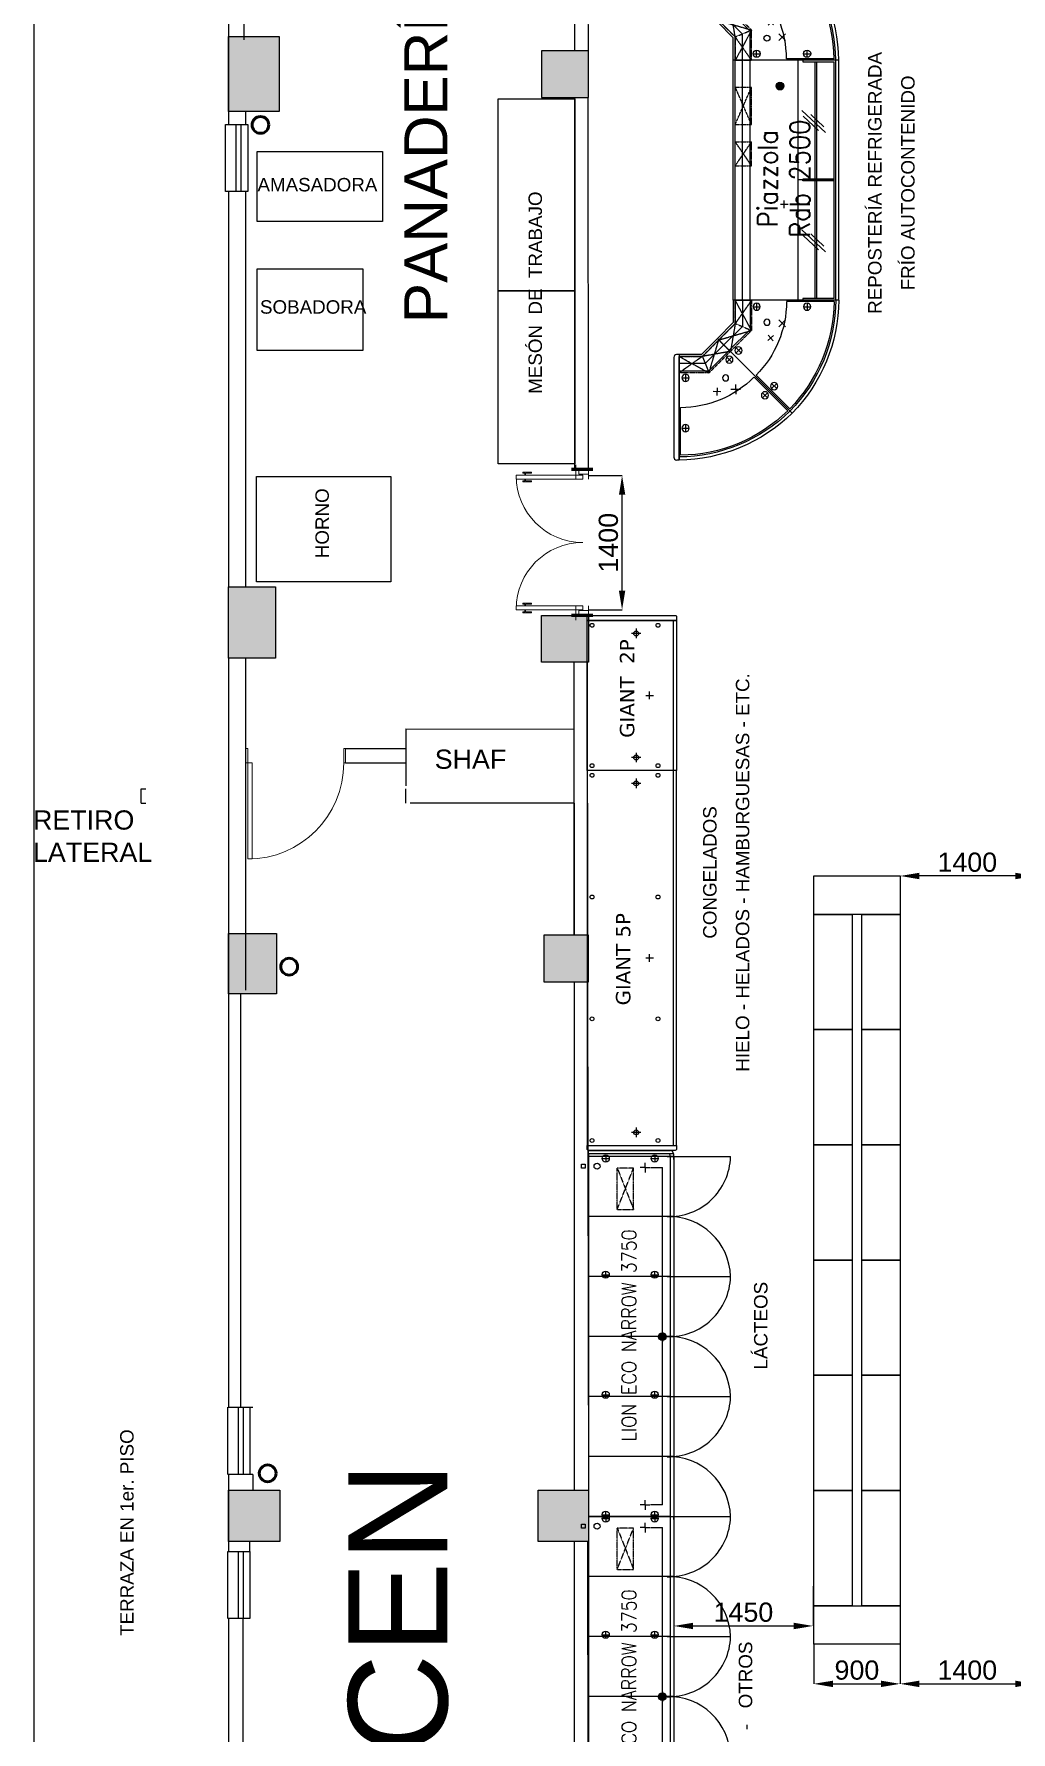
# Model space of a CAD drawing. Header units: millimetres. Extents: x -327709 to -233612, y 250954 to 312605.
# Drawn here: x -292956 to -282777, y 269669 to 287356 of the extents above; entities that cross this region are included whole.
import ezdxf
from ezdxf.enums import TextEntityAlignment as Align

# ---------------------------------------------------------------- set-up
doc = ezdxf.new("R2010")
doc.units = ezdxf.units.MM
doc.header["$PDMODE"] = 35
doc.linetypes.add('TRATTEGGIATA', pattern=[0.75, 0.5, -0.25])
doc.linetypes.add('TRATTEGGIATA2', pattern=[0.375, 0.25, -0.125])
for name, color, linetype in [('+D COTAS', 1, 'Continuous'), ('BANCHI', 3, 'Continuous'), ('COSTAN-EXH-BLK-EXTERIOR', 3, 'Continuous'), ('COSTAN-EXH-COTAS', 7, 'Continuous'), ('COSTAN-EXH-Desagues', 1, 'Continuous'), ('DESAGUE', 4, 'Continuous'), ('DESAGUE AL PISO', 1, 'Continuous'), ('DESAGUE MAQUINA', 3, 'Continuous'), ('DESAGUE PISO', 7, 'TRATTEGGIATA'), ('ENTRADA DE FRIO', 2, 'Continuous'), ('GABINETE', 5, 'Continuous'), ('GOP', 5, 'Continuous'), ('LATERALES', 3, 'Continuous'), ('PATAS', 6, 'Continuous'), ('QUADRO_ELETTRICO', 8, 'Continuous'), ('ROTULO', 7, 'Continuous'), ('SCARICHI', 3, 'Continuous'), ('TESTI20', 3, 'Continuous'), ('TETTO', 3, 'TRATTEGGIATA'), ('ZZBANCHI', 3, 'Continuous'), ('ZZCOSTAN-EXH-Desagues', 7, 'Continuous'), ('ZZGOP', 1, 'Continuous')]:
    doc.layers.add(name, color=color, linetype=linetype)
for name, color, linetype, lineweight in [('None', 7, 'Continuous', 5), ('P4', 7, 'Continuous', 18), ('Sills', 7, 'Continuous', 5), ('Wall-Interior', 7, 'Continuous', 13)]:
    doc.layers.add(name, color=color, linetype=linetype, lineweight=lineweight)
doc.styles.add('1496091001.exhibidoras$0$Arial', font='arial.ttf')
doc.styles.add('Arial Unicode MS', font='ARIALUNI.TTF')
doc.styles.add('costan', font='arial.ttf')
doc.styles.add('ROMANS20', font='romans.shx', dxfattribs={"width": 0.9, "height": 2})
doc.styles.get("Standard").update_dxf_attribs({"font": 'arial.ttf'})
doc.styles.add('TESTI15', font='romans.shx', dxfattribs={"width": 0.9, "height": 1.5})
doc.dimstyles.new('COSTAN-DESAGUES', dxfattribs={"dimtxt": 200, "dimasz": 200, "dimexe": 0, "dimexo": 0, "dimgap": 40, "dimtad": 1, "dimdec": 0, "dimzin": 0, "dimdsep": 46, "dimtxsty": 'costan', "dimcen": 0, "dimclrd": 1, "dimclre": 1, "dimclrt": 1, "dimadec": 0, "dimazin": 0, "dimtfac": 1, "dimtdec": 0, "dimtofl": 0, "dimtmove": 0, "dimatfit": 3, "dimfxl": 1, "dimtolj": 1, "dimtzin": 0, "dimarcsym": 0})

# ---------------------------------------------------------------- blocks, each defined once
blk = doc.blocks.new('COSTAN-REFERENCIA DE DESAGÜES')
at = {"layer": 'COSTAN-EXH-Desagues'}
blk.add_hatch(color=256, dxfattribs=at).paths.add_polyline_path([(40, 0, 1), (-40, 0, 1)])
blk.add_circle((0, 0), 40, dxfattribs=at)
blk = doc.blocks.new('LI_TL1_N_ECO 375')
at = {"layer": 'COSTAN-EXH-COTAS', "color": 1}
for p, q in [((625, -890), (625, 0)), ((1250, -855), (1250, 0)), ((1875, -890), (1875, 0)), ((2500, -855), (2500, 0)), ((3125, -890), (3125, 0)), ((3750, -855), (3750, 0))]:
    blk.add_line(p, q, dxfattribs=at)
at = {"layer": 'COSTAN-EXH-Desagues'}
for p, q in [((0, -855), (0, -1480)), ((1250, -820), (1250, -1480)), ((1250, -855), (1250, -1480)), ((2500, -820), (2500, -1480)), ((2500, -855), (2500, -1480)), ((3750, -820), (3750, -1480)), ((3750, -855), (3750, -1480))]:
    blk.add_line(p, q, dxfattribs=at)
for centre, start, end in [((-17, -838), 271.5602, 1.5602), ((1267, -838), 178.4398, 268.4398), ((1233, -838), 271.5602, 1.5602), ((2517, -838), 178.4398, 268.4398), ((2483, -838), 271.5602, 1.5602), ((3767, -838), 178.4398, 268.4398)]:
    blk.add_arc(centre, 643, start, end, dxfattribs=at)
at = {"layer": 'DESAGUE'}
for p, q in [((122, -770), (122, -645)), ((3635, -645), (3635, -770)), ((122, -770), (3635, -770))]:
    blk.add_line(p, q, dxfattribs=at)
at = {"layer": 'DESAGUE MAQUINA'}
for p, q in [((122, -590), (72, -590)), ((122, -590), (122, -540)), ((122, -590), (122, -640)), ((122, -590), (172, -590)), ((3635, -590), (3585, -590)), ((3635, -590), (3635, -540)), ((3635, -590), (3635, -640)), ((3635, -590), (3685, -590))]:
    blk.add_line(p, q, dxfattribs=at)
at = {"layer": 'DESAGUE PISO'}
for p, q in [((1925, -770), (1825, -770)), ((1875, -720), (1875, -820))]:
    blk.add_line(p, q, dxfattribs=at)
at = {"layer": 'ENTRADA DE FRIO'}
blk.add_lwpolyline([(3630, 73), (3670, 73), (3670, 33), (3630, 33)], close=True, dxfattribs=at)
blk.add_circle((3650, -90), 31, dxfattribs=at)
at = {"layer": 'GABINETE'}
for p, q in [((3750, 0), (0, 0)), ((0, 0), (0, -855)), ((0, -855), (3750, -855)), ((2500, -890), (0, -890))]:
    blk.add_line(p, q, dxfattribs=at)
at = {"layer": 'LATERALES', "color": 3, "linetype": 'ByBlock'}
blk.add_line((3750, -890), (0, -890), dxfattribs=at)
at = {"layer": 'LATERALES'}
blk.add_line((3720, -890), (3750, -890), dxfattribs=at)
at = {"layer": 'PATAS'}
for p, q in [((20, -142), (20, -218)), ((1270, -142), (1270, -218)), ((2520, -142), (2520, -218)), ((3730, -142), (3730, -218)), ((-18, -180), (58, -180)), ((1232, -180), (1308, -180)), ((2482, -180), (2558, -180)), ((3768, -180), (3692, -180)), ((-18, -690), (58, -690)), ((20, -652), (20, -728)), ((1232, -690), (1308, -690)), ((1270, -652), (1270, -728)), ((2482, -690), (2558, -690)), ((2520, -652), (2520, -728)), ((3768, -690), (3692, -690)), ((3730, -652), (3730, -728))]:
    blk.add_line(p, q, dxfattribs=at)
for centre in [(20, -180), (1270, -180), (2520, -180), (3730, -180), (20, -690), (1270, -690), (2520, -690), (3730, -690)]:
    blk.add_circle(centre, 37.6, dxfattribs=at)
at = {"layer": 'QUADRO_ELETTRICO', "linetype": 'TRATTEGGIATA2'}
for p, q in [((3200, -300), (3630, -300)), ((3200, -300), (3630, -470)), ((3630, -300), (3200, -470)), ((3200, -300), (3200, -470)), ((3630, -470), (3630, -300)), ((3200, -470), (3630, -470))]:
    blk.add_line(p, q, dxfattribs=at)
at = {"layer": 'COSTAN-EXH-Desagues'}
blk.add_blockref('COSTAN-REFERENCIA DE DESAGÜES', (1875, -770), dxfattribs=at)
at = {"layer": 'TESTI20', "style": 'TESTI15', "width": 0.9}
blk.add_text('LION ECO NARROW 3750', height=148, dxfattribs=at).set_placement((1887, -423), align=Align.MIDDLE)
blk = doc.blocks.new('POSICION DE DESAGUE')
for p, q in [((-40, 0), (40, 0)), ((0, 40), (0, -40))]:
    blk.add_line(p, q)
blk = doc.blocks.new('GIANT_5P')
for p, q in [((0.185, -0.51), (0.085, -0.51)), ((0.135, -0.56), (0.135, -0.46)), ((3.82, -0.51), (3.72, -0.51)), ((3.77, -0.56), (3.77, -0.46)), ((0, -0.9), (3.905, -0.9))]:
    blk.add_line(p, q)
for centre, radius in [((0.05, -0.05), 0.02), ((1.318, -0.05), 0.02), ((2.587, -0.05), 0.02), ((3.855, -0.05), 0.02), ((0.135, -0.51), 0.025), ((3.77, -0.51), 0.025), ((0.05, -0.737), 0.02), ((1.318, -0.737), 0.02), ((2.587, -0.737), 0.02), ((3.855, -0.737), 0.02)]:
    blk.add_circle(centre, radius)
at = {"layer": 'COSTAN-EXH-BLK-EXTERIOR'}
blk.add_lwpolyline([(0, -0.93), (3.905, -0.93), (3.905, 0), (0, 0), (0, -0.93)], dxfattribs=at)
at = {"xscale": 0.001, "yscale": 0.001, "zscale": 0.001}
blk.add_blockref('POSICION DE DESAGUE', (1.952, -0.65), dxfattribs=at)
at = {"color": 7, "insert": (1.458, -0.299), "char_height": 0.15, "width": 1.45386, "attachment_point": 1}
blk.add_mtext('{\\fVerdana|b0|i0|c0|p34;GIANT 5P}', dxfattribs=at)
blk = doc.blocks.new('GIANT_2P')
for p, q in [((0.185, -0.51), (0.085, -0.51)), ((0.135, -0.56), (0.135, -0.46)), ((1.477, -0.51), (1.377, -0.51)), ((1.427, -0.56), (1.427, -0.46)), ((0, -0.9), (1.562, -0.9))]:
    blk.add_line(p, q)
for centre, radius in [((0.05, -0.05), 0.02), ((1.512, -0.05), 0.02), ((0.135, -0.51), 0.025), ((1.427, -0.51), 0.025), ((0.05, -0.737), 0.02), ((1.512, -0.737), 0.02)]:
    blk.add_circle(centre, radius)
at = {"layer": 'COSTAN-EXH-BLK-EXTERIOR'}
blk.add_lwpolyline([(0, 0), (1.562, 0), (1.562, -0.93), (0, -0.93), (0, 0)], dxfattribs=at)
at = {"xscale": 0.001, "yscale": 0.001, "zscale": 0.001}
blk.add_blockref('POSICION DE DESAGUE', (0.781, -0.65), dxfattribs=at)
at = {"color": 7, "insert": (0.34, -0.34), "char_height": 0.15, "width": 1.84567, "attachment_point": 1}
blk.add_mtext('{\\fVerdana|b0|i0|c0|p34;GIANT  2P}', dxfattribs=at)
blk = doc.blocks.new('GIANT LAT SX')
at = {"layer": 'COSTAN-EXH-BLK-EXTERIOR'}
blk.add_lwpolyline([(0, -0.93), (-0.0395, -0.93, -0.4142136), (-0.052, -0.9175), (-0.052, -0.0125, -0.4142136), (-0.0395, 0), (0, 0)], format="xyb", close=True, dxfattribs=at)
blk = doc.blocks.new('GIANT LAT DX')
at = {"layer": 'COSTAN-EXH-BLK-EXTERIOR'}
blk.add_lwpolyline([(0, 0), (0.0395, 0, -0.4142136), (0.052, -0.0125), (0.052, -0.9175, -0.4142136), (0.0395, -0.93), (0, -0.93)], format="xyb", close=True, dxfattribs=at)
blk = doc.blocks.new('Group-80-1')
at = {"layer": 'None', "color": 7, "linetype": 'Continuous', "lineweight": 5}
for p, q in [((-0.51905, 0.075), (-0.51905, -0.075)), ((0.51905, 0.075), (0.51905, -0.075))]:
    blk.add_line(p, q, dxfattribs=at)
blk = doc.blocks.new('Group-81-1')
at = {"layer": 'None', "color": 7, "linetype": 'Continuous', "lineweight": 5}
for points in [[(-0.51905, 0.075), (-0.5, 0.075), (-0.5, -0.075), (-0.51905, -0.075)], [(0.5, 0.075), (0.51905, 0.075), (0.51905, -0.075), (0.5, -0.075)]]:
    blk.add_lwpolyline(points, close=True, dxfattribs=at)
blk = doc.blocks.new('Group-82-1')
at = {"layer": 'None', "color": 7, "linetype": 'Continuous', "lineweight": 5}
for p, q in [((-0.51905, 0.075), (-0.5, 0.075)), ((-0.5, 0.075), (-0.5, -0.075)), ((0.51905, 0.075), (0.5, 0.075)), ((0.5, 0.075), (0.5, -0.075)), ((-0.51905, -0.075), (-0.5, -0.075)), ((0.51905, -0.075), (0.5, -0.075))]:
    blk.add_line(p, q, dxfattribs=at)
at = {"layer": 'None', "color": 7}
for name in ['Group-80-1', 'Group-81-1']:
    blk.add_blockref(name, (0, 0), dxfattribs=at)
blk = doc.blocks.new('Group-83-1')
at = {"layer": 'None', "color": 7, "linetype": 'Continuous', "lineweight": 5}
blk.add_arc((-0.5, 0.075), 1, 0, 90, dxfattribs=at)
blk = doc.blocks.new('Group-84-1')
at = {"layer": 'None', "color": 7, "linetype": 'Continuous', "lineweight": 5}
blk.add_lwpolyline([(-0.5, 0.075), (-0.5, 1.075), (-0.45555, 1.075), (-0.45555, 0.075)], close=True, dxfattribs=at)
blk = doc.blocks.new('Group-85-1')
at = {"layer": 'None', "color": 7, "linetype": 'Continuous', "lineweight": 5}
for p, q in [((-0.5, 0.075), (-0.5, 1.075)), ((-0.5, 1.075), (-0.45555, 1.075)), ((-0.45555, 0.075), (-0.45555, 1.075)), ((-0.5, 0.075), (-0.45555, 0.075))]:
    blk.add_line(p, q, dxfattribs=at)
at = {"layer": 'None', "color": 7}
blk.add_blockref('Group-84-1', (0, 0), dxfattribs=at)
blk = doc.blocks.new('Group-86-1')
at = {"layer": 'Sills', "color": 7}
blk.add_blockref('Group-85-1', (0, 0), dxfattribs=at)
blk = doc.blocks.new('Door (2D)-2')
at = {"layer": 'None', "color": 7}
for name in ['Group-86-1', 'Group-82-1']:
    blk.add_blockref(name, (0, 0), dxfattribs=at)
at = {"layer": 'Sills', "color": 7}
blk.add_blockref('Group-83-1', (0, 0), dxfattribs=at)
blk = doc.blocks.new('LI_TL1_N_DX_65')
at = {"layer": 'BANCHI'}
for p, q in [((0.65, 0), (0.65, -8.55)), ((0.3, -8.85), (0.3, -8.35))]:
    blk.add_line(p, q, dxfattribs=at)
blk.add_lwpolyline([(0, -8.5), (0.15, -8.5, 0.414214), (0.3, -8.35), (0.3, 0), (0, 0)], format="xyb", dxfattribs=at)
at = {"layer": 'GOP'}
blk.add_line((0, -8.5), (0, 0), dxfattribs=at)
at = {"layer": 'TETTO'}
for p, q in [((0.3, 0), (0.65, 0)), ((0, -8.85), (0, -8.5)), ((0.3, -8.85), (0, -8.85))]:
    blk.add_line(p, q, dxfattribs=at)
blk.add_arc((0.26, -8.45), 0.407, 276.1095, 345.1729, dxfattribs=at)
blk = doc.blocks.new('*D532')
at = {"layer": 'Defpoints', "color": 0, "linetype": 'Continuous', "transparency": 16777216}
for p in [(-283933, 278586), (-283933, 278586), (-282533, 278586)]:
    blk.add_point(p, dxfattribs=at)
at = {"layer": 'ROTULO', "color": 1, "linetype": 'Continuous', "lineweight": -2, "transparency": 16777216}
blk.add_line((-282733, 278586), (-283733, 278586), dxfattribs=at)
at = {"layer": 'ROTULO', "color": 1, "linetype": 'Continuous', "transparency": 16777216}
for points in [[(-283733, 278619), (-283733, 278552), (-283933, 278586)], [(-282733, 278619), (-282733, 278552), (-282533, 278586)]]:
    blk.add_solid(points, dxfattribs=at)
at = {"layer": 'ROTULO', "color": 1, "linetype": 'Continuous', "transparency": 16777216, "insert": (-283233, 278728), "char_height": 200, "attachment_point": 5, "style": 'costan'}
blk.add_mtext('\\A1;1400', dxfattribs=at)
blk = doc.blocks.new('*D535')
at = {"layer": 'Defpoints', "color": 0, "linetype": 'Continuous', "transparency": 16777216}
for p in [(-284840, 271187), (-286290, 271035), (-284840, 270774)]:
    blk.add_point(p, dxfattribs=at)
at = {"layer": 'ROTULO', "color": 1, "linetype": 'Continuous', "lineweight": -2, "transparency": 16777216}
for p, q in [((-284840, 271187), (-284840, 270774)), ((-286290, 271035), (-286290, 270774)), ((-286090, 270774), (-285040, 270774))]:
    blk.add_line(p, q, dxfattribs=at)
at = {"layer": 'ROTULO', "color": 1, "linetype": 'Continuous', "transparency": 16777216}
for points in [[(-286090, 270807), (-286090, 270740), (-286290, 270774)], [(-285040, 270807), (-285040, 270740), (-284840, 270774)]]:
    blk.add_solid(points, dxfattribs=at)
at = {"layer": 'ROTULO', "color": 1, "linetype": 'Continuous', "transparency": 16777216, "insert": (-285565, 270916), "char_height": 200, "attachment_point": 5, "style": 'costan'}
blk.add_mtext('\\A1;1450', dxfattribs=at)
blk = doc.blocks.new('*D536')
at = {"layer": 'Defpoints', "color": 0, "linetype": 'Continuous', "transparency": 16777216}
for p in [(-284833, 270585), (-283933, 270585), (-283933, 270171)]:
    blk.add_point(p, dxfattribs=at)
at = {"layer": 'ROTULO', "color": 1, "linetype": 'Continuous', "lineweight": -2, "transparency": 16777216}
for p, q in [((-284833, 270585), (-284833, 270171)), ((-283933, 270585), (-283933, 270171)), ((-284633, 270171), (-284133, 270171))]:
    blk.add_line(p, q, dxfattribs=at)
at = {"layer": 'ROTULO', "color": 1, "linetype": 'Continuous', "transparency": 16777216}
for points in [[(-284633, 270204), (-284633, 270137), (-284833, 270171)], [(-284133, 270204), (-284133, 270137), (-283933, 270171)]]:
    blk.add_solid(points, dxfattribs=at)
at = {"layer": 'ROTULO', "color": 1, "linetype": 'Continuous', "transparency": 16777216, "insert": (-284383, 270313), "char_height": 200, "attachment_point": 5, "style": 'costan'}
blk.add_mtext('\\A1;900', dxfattribs=at)
blk = doc.blocks.new('*D537')
at = {"layer": 'Defpoints', "color": 0, "linetype": 'Continuous', "transparency": 16777216}
for p in [(-283933, 270585), (-282533, 270585), (-282533, 270171)]:
    blk.add_point(p, dxfattribs=at)
at = {"layer": 'ROTULO', "color": 1, "linetype": 'Continuous', "lineweight": -2, "transparency": 16777216}
for p, q in [((-283933, 270585), (-283933, 270171)), ((-282533, 270585), (-282533, 270171)), ((-283733, 270171), (-282733, 270171))]:
    blk.add_line(p, q, dxfattribs=at)
at = {"layer": 'ROTULO', "color": 1, "linetype": 'Continuous', "transparency": 16777216}
for points in [[(-283733, 270204), (-283733, 270137), (-283933, 270171)], [(-282733, 270204), (-282733, 270137), (-282533, 270171)]]:
    blk.add_solid(points, dxfattribs=at)
at = {"layer": 'ROTULO', "color": 1, "linetype": 'Continuous', "transparency": 16777216, "insert": (-283233, 270313), "char_height": 200, "attachment_point": 5, "style": 'costan'}
blk.add_mtext('\\A1;1400', dxfattribs=at)
blk = doc.blocks.new('PIAZZOLA_RCB_MAA45')
for p, q in [((29, -343), (89, -396)), ((32, -399), (85, -339))]:
    blk.add_line(p, q)
at = {"layer": 'BANCHI', "color": 3}
for p, q in [((-102, 19), (64, 185)), ((-336, 19), (-102, 19)), ((-93, -1), (78, 171)), ((-63, -75), (130, 118)), ((-32, -155), (186, 63)), ((-336, -1), (-93, -1)), ((-336, -75), (-63, -75)), ((-336, -155), (-32, -155))]:
    blk.add_line(p, q, dxfattribs=at)
at = {"layer": 'BANCHI'}
for p, q in [((796, -568), (445, -218)), ((-321, -1031), (-321, -535))]:
    blk.add_line(p, q, dxfattribs=at)
for centre, radius, start, end in [((-322, 552), 1087, 270.0986, 314.9014), ((-349, 616), 1665, 270.455, 314.545), ((-343, 602), 1633, 270.7852, 314.2148)]:
    blk.add_arc(centre, radius, start, end, dxfattribs=at)
at = {"layer": 'GOP'}
for p, q in [((64, 185), (842, -593)), ((-336, -1081), (-336, 19))]:
    blk.add_line(p, q, dxfattribs=at)
blk.add_arc((-354, 628), 1709, 270.6063, 314.3937, dxfattribs=at)
at = {"layer": 'QUADRO_ELETTRICO', "linetype": 'TRATTEGGIATA2'}
for p, q in [((78, 171), (-93, -1)), ((-93, -1), (199, 49)), ((78, 171), (-21, -171)), ((-21, -171), (199, 49)), ((199, 49), (78, 171)), ((-336, -1), (-336, -171)), ((-93, -1), (-336, -1)), ((-21, -171), (-336, -1)), ((-336, -171), (-93, -1)), ((-336, -171), (-21, -171)), ((-93, -1), (-21, -171))]:
    blk.add_line(p, q, dxfattribs=at)
at = {"layer": 'SCARICHI'}
for p, q in [((-131, -526), (-60, -455)), ((-96, -491), (-131, -455)), ((-131, -526), (-96, -491)), ((-96, -491), (-60, -526))]:
    blk.add_line(p, q, dxfattribs=at)
blk = doc.blocks.new('MAA45RCB')
at = {"layer": 'ENTRADA DE FRIO'}
for p, q in [((796, -568), (445, -218)), ((-321, -1031), (-321, -535))]:
    blk.add_line(p, q, dxfattribs=at)
blk.add_circle((-106, -331), 31, dxfattribs=at)
at = {"layer": 'PATAS'}
for p, q in [((214, -9), (161, -62)), ((161, -9), (214, -62)), ((-305, -224), (-230, -224)), ((-268, -186), (-268, -261)), ((585, -380), (532, -433)), ((532, -380), (585, -433)), ((-305, -749), (-230, -749)), ((-268, -711), (-268, -786))]:
    blk.add_line(p, q, dxfattribs=at)
for centre in [(188, -35), (-268, -224), (559, -406), (-268, -749)]:
    blk.add_circle(centre, 37.6, dxfattribs=at)
blk.add_blockref('PIAZZOLA_RCB_MAA45', (0, 0))
blk = doc.blocks.new('ZZZZCOSTAN-REFERENCIA DE DESAGÜES')
at = {"layer": 'DESAGUE AL PISO'}
blk.add_hatch(color=256, dxfattribs=at).paths.add_polyline_path([(40, 0, 1), (-40, 0, 1)])
at = {"layer": 'COSTAN-EXH-Desagues'}
blk.add_circle((0, 0), 40, dxfattribs=at)
blk = doc.blocks.new('TL2_LS_SX')
at = {"layer": 'ZZBANCHI'}
for p, q in [((-566, 662), (-566, -378)), ((-566, 662), (-566, 662)), ((-511, 692), (-536, 692)), ((-511, 692), (-511, 672)), ((-566, -378), (-566, -378)), ((-511, -408), (-536, -408))]:
    blk.add_line(p, q, dxfattribs=at)
for centre, start, end in [((-535, 660), 93.1658, 176.8342), ((-535, -376), 183.1658, 266.8342)]:
    blk.add_arc(centre, 31.8, start, end, dxfattribs=at)
at = {"layer": 'ZZGOP'}
blk.add_line((-511, -408), (-511, 672), dxfattribs=at)
blk = doc.blocks.new('piazzolla_SX')
at = {"layer": 'COSTAN-EXH-Desagues'}
blk.add_blockref('TL2_LS_SX', (0, 0), dxfattribs=at)
blk = doc.blocks.new('Group-2-2')
at = {"color": 7, "linetype": 'Continuous', "lineweight": 5}
for p, q in [((28.139, 7.294), (27.989, 7.294)), ((28.139, 7.164), (27.989, 7.164))]:
    blk.add_line(p, q, dxfattribs=at)
at = {"color": 5, "linetype": 'Continuous', "lineweight": 60}
blk.add_line((28.089, 7.119), (28.089, 7.339), dxfattribs=at)
at = {"color": 7, "linetype": 'Continuous', "lineweight": 5}
for points in [[(27.985, 7.828), (27.97, 7.828), (27.97, 7.848), (27.96, 7.848), (27.96, 7.758), (27.97, 7.758), (27.97, 7.818), (27.985, 7.818)], [(27.989, 7.224), (27.989, 7.917), (28.029, 7.917), (28.029, 7.224)], [(28.035, 7.828), (28.05, 7.828), (28.05, 7.848), (28.06, 7.848), (28.06, 7.758), (28.05, 7.758), (28.05, 7.818), (28.035, 7.818)], [(28.089, 7.164), (28.039, 7.164), (28.039, 7.264), (28.089, 7.264)]]:
    blk.add_lwpolyline(points, close=True, dxfattribs=at)
blk.add_arc((28.022, 7.224), 0.693, 90, 180, dxfattribs=at)
blk = doc.blocks.new('*D573')
at = {"layer": 'Defpoints', "color": 0, "linetype": 'Continuous', "transparency": 16777216}
for p in [(-287172, 282757), (-286829, 282757), (-287172, 281357)]:
    blk.add_point(p, dxfattribs=at)
at = {"layer": 'ROTULO', "color": 1, "linetype": 'Continuous', "lineweight": -2, "transparency": 16777216}
for p, q in [((-287172, 282757), (-286829, 282757)), ((-286829, 281557), (-286829, 282557)), ((-287172, 281357), (-286829, 281357))]:
    blk.add_line(p, q, dxfattribs=at)
at = {"layer": 'ROTULO', "color": 1, "linetype": 'Continuous', "transparency": 16777216}
for points in [[(-286862, 282557), (-286796, 282557), (-286829, 282757)], [(-286862, 281557), (-286796, 281557), (-286829, 281357)]]:
    blk.add_solid(points, dxfattribs=at)
at = {"layer": 'ROTULO', "color": 1, "linetype": 'Continuous', "transparency": 16777216, "insert": (-286971, 282057), "char_height": 200, "attachment_point": 5, "rotation": 90, "style": 'costan'}
blk.add_mtext('\\A1;1400', dxfattribs=at)

msp = doc.modelspace()

# ---------------------------------------------------------------- hatches: boundary and pattern name
at = {"layer": 'P4', "linetype": 'Continuous', "lineweight": -2}
for points in [[(-290930.30609, 286550.15424), (-290930.30609, 287330.28725), (-290400.21571, 287330.28725), (-290400.21571, 286550.15424)], [(-287179.66659, 286695.17896), (-287179.66659, 287180.26167), (-287669.75015, 287180.26167), (-287669.75015, 286695.17896)], [(-290930.30609, 280853.6085), (-290930.30609, 281598.73555), (-290440.22253, 281598.73555), (-290440.22253, 280853.6085)], [(-287669.75015, 280813.86013), (-287669.75015, 281298.94091), (-287179.66659, 281298.94091), (-287179.66659, 280813.86013)], [(-290930.30609, 277358.58705), (-290930.30609, 277987.73487), (-290430.22082, 277987.73487), (-290430.22082, 277358.58705)], [(-287179.66659, 277483.60836), (-287179.66659, 277968.69107), (-287189.76596, 277968.69107), (-287644.74589, 277968.69107), (-287644.74589, 277483.60836)], [(-290930.30609, 271652.61416), (-290930.30609, 272187.7054), (-290395.21485, 272187.7054), (-290395.21485, 271652.61416)], [(-287704.75612, 271652.61416), (-287704.75612, 272187.7054), (-287179.66659, 272187.7054), (-287179.66659, 271652.61416)]]:
    msp.add_hatch(color=1, dxfattribs=at).paths.add_polyline_path(points)

# ---------------------------------------------------------------- linework, layer by layer
at = {"layer": 'BANCHI'}
for p, q in [((-285670.4602, 284583.01361), (-285670.4602, 287083.0373)), ((-285576.4602, 284583.01361), (-285576.4602, 287083.01361)), ((-285496.4602, 284583.01361), (-285496.4602, 287083.01361)), ((-284995.4602, 285829.01361), (-284995.4602, 287083.01361)), ((-284945.4602, 287083.01361), (-284945.4602, 287065.01361)), ((-284602.4602, 284583.01361), (-284602.4602, 287083.01361)), ((-284945.4602, 287065.01361), (-284620.4602, 287065.01361)), ((-284816.9602, 285845.51361), (-284816.9602, 287065.01361)), ((-284798.9602, 285845.51361), (-284798.9602, 287065.01361)), ((-284620.4602, 285829.01361), (-284620.4602, 287065.01361)), ((-284620.4602, 285836.51361), (-284995.4602, 285836.51361)), ((-284620.4602, 285845.51361), (-284945.4602, 285845.51361)), ((-284945.4602, 285827.51361), (-284945.4602, 285845.51361)), ((-284995.4602, 284583.01361), (-284995.4602, 285829.01361)), ((-284620.4602, 285827.51361), (-284945.4602, 285827.51361)), ((-284816.9602, 284601.01361), (-284816.9602, 285827.51361)), ((-284798.9602, 284601.01361), (-284798.9602, 285827.51361)), ((-284620.4602, 284601.01361), (-284620.4602, 285829.01361)), ((-284620.4602, 284601.01361), (-284945.4602, 284601.01361)), ((-284945.4602, 284601.01361), (-284945.4602, 284583.01361)), ((-284945.4602, 284601.01361), (-284945.4602, 284583.01361)), ((-285650.4602, 284583.01361), (-285670.4602, 284583.01361))]:
    msp.add_line(p, q, dxfattribs=at)
at = {"layer": 'BANCHI', "color": 5}
msp.add_line((-284570.4602, 284583.01361), (-284570.4602, 287083.01361), dxfattribs=at)
at = {"layer": 'BANCHI', "linetype": 'Continuous'}
for p, q in [((-284958.10566, 286560.05911), (-284711.39211, 286331.15219)), ((-284941.10056, 286501.00226), (-284782.72773, 286352.3894)), ((-284864.17004, 286518.28045), (-284728.8263, 286390.59904)), ((-284958.10566, 285317.05911), (-284711.39211, 285088.15219)), ((-284941.10056, 285258.00226), (-284782.72773, 285109.3894)), ((-284864.17004, 285275.28045), (-284728.8263, 285147.59904))]:
    msp.add_line(p, q, dxfattribs=at)
at = {"layer": 'COSTAN-EXH-Desagues'}
for p, q in [((-285650.4602, 284583.01361), (-285576.4602, 284583.01361)), ((-285576.4602, 284583.01361), (-285502.4602, 284583.01361))]:
    msp.add_line(p, q, dxfattribs=at)
at = {"layer": 'P4', "color": 4, "linetype": 'Continuous', "lineweight": -2}
for p, q in [((-287320.6493, 287180.26167), (-287331.41584, 292848.93198)), ((-287179.66659, 287180.26167), (-287191.35446, 292848.93198)), ((-290930.30609, 287539.47663), (-290930.30609, 286414.72703)), ((-290766.96411, 287296.20181), (-290766.96411, 287539.47663)), ((-290746.9607, 286414.72703), (-290746.9607, 286550.15424)), ((-287319.76842, 282820.25326), (-287321.03589, 286695.17896)), ((-287179.66659, 282820.25326), (-287181.21276, 286695.17896)), ((-290958.91533, 285714.60766), (-290958.91533, 286414.72703)), ((-290958.91533, 286414.72703), (-290728.87611, 286414.72703)), ((-290852.31554, 286414.72703), (-290852.31554, 285714.60766)), ((-290800.77011, 286414.72703), (-290800.77011, 285714.60766)), ((-290728.87611, 286414.72703), (-290728.87611, 285714.60766)), ((-290728.87611, 285714.60766), (-290958.91533, 285714.60766)), ((-290930.30609, 285714.60766), (-290930.30609, 281597.73538)), ((-290746.9607, 285224.35373), (-290746.9607, 285714.60766)), ((-290746.9607, 281598.10955), (-290746.9607, 285224.35373)), ((-290930.30609, 280852.60833), (-290930.30609, 278391.15161)), ((-290746.9607, 277987.73487), (-290746.9607, 280853.35668)), ((-287329.78983, 277968.69107), (-287329.78983, 280814.24755)), ((-287189.76596, 279343.351), (-287189.76596, 280814.81908)), ((-290746.9607, 279523.3817), (-290746.9607, 279913.00525)), ((-287329.78983, 279343.351), (-287329.78983, 277968.69107)), ((-287189.76596, 279343.351), (-287189.76596, 277968.69107)), ((-290930.30609, 278391.15161), (-290930.30609, 273051.29955)), ((-290746.9607, 277395.61712), (-290746.9607, 278391.15161)), ((-290803.38209, 277358.58705), (-290802.83318, 273051.29955)), ((-287329.78983, 277483.60836), (-287329.78983, 272187.7054)), ((-287189.76596, 277483.60836), (-287179.66659, 272187.7054)), ((-290935.30694, 272351.18018), (-290935.30694, 273051.29955)), ((-290930.30609, 273051.29955), (-290675.36026, 273051.29955)), ((-290828.70715, 273051.29955), (-290828.70715, 272351.18018)), ((-290777.16172, 273051.29955), (-290777.16172, 272351.18018)), ((-290705.26772, 273051.29955), (-290705.26772, 272351.18018)), ((-290930.30609, 272351.18018), (-290930.30609, 271550.84425)), ((-290675.36026, 272351.18018), (-290930.30609, 272351.18018)), ((-290675.36026, 272351.18018), (-290675.36026, 272187.7054)), ((-290935.30694, 270850.72488), (-290935.30694, 271550.84425)), ((-290935.30694, 271550.84425), (-290705.26772, 271550.84425)), ((-290828.70715, 271550.84425), (-290828.70715, 270850.72488)), ((-290777.16172, 271550.84425), (-290777.16172, 270850.72488)), ((-290710.26857, 271652.61416), (-290710.26857, 271550.84425)), ((-290705.26772, 271550.84425), (-290705.26772, 270850.72488)), ((-287329.78983, 271652.61416), (-287329.78983, 266211.68647)), ((-287189.76596, 271652.61416), (-287179.66659, 266211.68647)), ((-290930.30609, 270850.72488), (-290930.30609, 266450.02818)), ((-290705.26772, 270850.72488), (-290930.30609, 270850.72488)), ((-290780.37817, 270850.72488), (-290780.37817, 270492.84196)), ((-290780.37817, 270492.84196), (-290780.37817, 266450.02818))]:
    msp.add_line(p, q, dxfattribs=at)
at = {"layer": 'P4', "color": 0, "linetype": 'Continuous', "lineweight": -2}
for p, q in [((-289081.08844, 280118.40569), (-287329.78983, 280113.4705)), ((-289081.08844, 280118.40569), (-289081.08844, 279523.3817)), ((-287329.78983, 279343.351), (-289038.37527, 279343.351))]:
    msp.add_line(p, q, dxfattribs=at)
at = {"layer": 'P4', "color": 1, "linetype": 'Continuous', "lineweight": -2}
msp.add_line((-287704.75612, 271942.08906), (-287704.75612, 272147.69857), dxfattribs=at)
at = {"layer": 'P4', "color": 0, "linetype": 'Continuous', "lineweight": -2}
msp.add_lwpolyline([(-292955.65142, 251826.92186), (-234305.65142, 251826.92186), (-234305.65142, 311987.17937), (-292955.65142, 311987.17937)], close=True, dxfattribs=at)
at = {"layer": 'P4', "color": 1, "linetype": 'Continuous', "lineweight": -2}
for points in [[(-290930.30609, 286550.15424), (-290930.30609, 287330.28725), (-290400.21571, 287330.28725), (-290400.21571, 286550.15424)], [(-287179.66659, 286695.17896), (-287179.66659, 287180.26167), (-287669.75015, 287180.26167), (-287669.75015, 286695.17896)], [(-290930.30609, 280853.6085), (-290930.30609, 281598.73555), (-290440.22253, 281598.73555), (-290440.22253, 280853.6085)], [(-287669.75015, 280813.86013), (-287669.75015, 281298.94091), (-287179.66659, 281298.94091), (-287179.66659, 280813.86013)], [(-290930.30609, 277358.58705), (-290930.30609, 277987.73487), (-290430.22082, 277987.73487), (-290430.22082, 277358.58705)], [(-287179.66659, 277483.60836), (-287179.66659, 277968.69107), (-287189.76596, 277968.69107), (-287644.74589, 277968.69107), (-287644.74589, 277483.60836)], [(-287704.75612, 271652.61416), (-287704.75612, 272187.7054), (-287179.66659, 272187.7054), (-287179.66659, 271652.61416)]]:
    msp.add_lwpolyline(points, close=True, dxfattribs=at)
at = {"layer": 'P4', "color": 4, "linetype": 'Continuous', "lineweight": -2}
msp.add_lwpolyline([(-290930.30609, 271652.61416), (-290930.30609, 272187.7054), (-290395.21485, 272187.7054), (-290395.21485, 271652.61416)], close=True, dxfattribs=at)
at = {"layer": 'QUADRO_ELETTRICO', "linetype": 'TRATTEGGIATA2'}
for p, q in [((-285650.4602, 286413.01361), (-285650.4602, 286803.01361)), ((-285650.4602, 286803.01361), (-285480.4602, 286803.01361)), ((-285480.4602, 286413.01361), (-285650.4602, 286803.01361)), ((-285650.4602, 286413.01361), (-285480.4602, 286803.01361)), ((-285480.4602, 286413.01361), (-285480.4602, 286803.01361)), ((-285650.4602, 286413.01361), (-285480.4602, 286413.01361)), ((-285650.4602, 285983.01361), (-285650.4602, 286233.01361)), ((-285650.4602, 286233.01361), (-285480.4602, 286233.01361)), ((-285480.4602, 285983.01361), (-285650.4602, 286233.01361)), ((-285650.4602, 285983.01361), (-285480.4602, 286233.01361)), ((-285480.4602, 285983.01361), (-285480.4602, 286233.01361)), ((-285650.4602, 285983.01361), (-285480.4602, 285983.01361))]:
    msp.add_line(p, q, dxfattribs=at)
at = {"layer": 'ROTULO', "color": 0, "linetype": 'Continuous'}
for p, q in [((-289708.68367, 279913.00525), (-289081.08844, 279913.00525)), ((-289708.68367, 279762.97967), (-289081.08844, 279762.97967))]:
    msp.add_line(p, q, dxfattribs=at)
at = {"layer": 'ROTULO', "color": 8, "linetype": 'Continuous'}
for points in [[(-288120.6493, 286679.84364), (-287320.6493, 286679.84364), (-287320.6493, 284679.84364), (-288120.6493, 284679.84364)], [(-288120.6493, 284679.84364), (-287320.6493, 284679.84364), (-287319.78803, 282880.20133), (-288120.6493, 282880.20133)]]:
    msp.add_lwpolyline(points, close=True, dxfattribs=at)
at = {"layer": 'ROTULO', "color": 6, "linetype": 'Continuous'}
for points in [[(-289325.87808, 286132.38744), (-289325.87808, 285402.38744), (-290630.87808, 285402.38744), (-290630.87808, 286132.38744)], [(-290630.87808, 284910.66333), (-289530.87808, 284910.66333), (-289530.87808, 284060.66333), (-290630.87808, 284060.66333)], [(-290636.60803, 281648.52066), (-290636.60803, 282748.52066), (-289236.60803, 282748.52066), (-289236.60803, 281648.52066)]]:
    msp.add_lwpolyline(points, close=True, dxfattribs=at)
at = {"layer": 'ROTULO', "color": 0, "linetype": 'Continuous'}
for points in [[(-283932.761, 278185.75455), (-284832.761, 278185.75455), (-284832.761, 278585.75455), (-283932.761, 278585.75455)], [(-284432.761, 276985.54991), (-284832.761, 276985.54991), (-284832.761, 278185.75455), (-284432.761, 278185.75455)], [(-283932.761, 276985.54991), (-284332.761, 276985.54991), (-284332.761, 278185.75455), (-283932.761, 278185.75455)], [(-284432.761, 275785.34527), (-284832.761, 275785.34527), (-284832.761, 276985.54991), (-284432.761, 276985.54991)], [(-283932.761, 275785.34527), (-284332.761, 275785.34527), (-284332.761, 276985.54991), (-283932.761, 276985.54991)], [(-284432.761, 274585.14063), (-284832.761, 274585.14063), (-284832.761, 275785.34527), (-284432.761, 275785.34527)], [(-283932.761, 274585.14063), (-284332.761, 274585.14063), (-284332.761, 275785.34527), (-283932.761, 275785.34527)], [(-284432.761, 273384.936), (-284832.761, 273384.936), (-284832.761, 274585.14063), (-284432.761, 274585.14063)], [(-283932.761, 273384.936), (-284332.761, 273384.936), (-284332.761, 274585.14063), (-283932.761, 274585.14063)], [(-284432.761, 272184.73136), (-284832.761, 272184.73136), (-284832.761, 273384.936), (-284432.761, 273384.936)], [(-283932.761, 272184.73136), (-284332.761, 272184.73136), (-284332.761, 273384.936), (-283932.761, 273384.936)], [(-284432.761, 270984.52672), (-284832.761, 270984.52672), (-284832.761, 272184.73136), (-284432.761, 272184.73136)], [(-283932.761, 270984.52672), (-284332.761, 270984.52672), (-284332.761, 272184.73136), (-283932.761, 272184.73136)], [(-283932.761, 270584.52672), (-284832.761, 270584.52672), (-284832.761, 270984.52672), (-283932.761, 270984.52672)]]:
    msp.add_lwpolyline(points, close=True, dxfattribs=at)
at = {"layer": 'ROTULO', "color": 2, "linetype": 'Continuous', "lineweight": 50}
for centre in [(-290596.47512, 286408.71312), (-290296.74801, 277641.34909), (-290521.16301, 272363.79132)]:
    msp.add_circle(centre, 87.37002, dxfattribs=at)
at = {"layer": 'Wall-Interior', "color": 4, "linetype": 'Continuous', "lineweight": -2}
for p, q in [((-291837.75958, 279492.58618), (-291790.65622, 279492.58618)), ((-291837.75958, 279342.5606), (-291837.75958, 279492.58618)), ((-291837.75958, 279342.5606), (-291790.65622, 279342.5606))]:
    msp.add_line(p, q, dxfattribs=at)
at = {"layer": 'Wall-Interior', "color": 0, "linetype": 'Continuous', "lineweight": -2}
msp.add_line((-289082.56352, 279342.5606), (-289082.56352, 279492.58618), dxfattribs=at)
at = {"layer": 'Wall-Interior', "color": 1, "linetype": 'Continuous', "lineweight": -2}
msp.add_line((-287704.75612, 271790.60074), (-287704.75612, 271940.62632), dxfattribs=at)
at = {"layer": 'ZZGOP'}
for p, q in [((-285650.4602, 284583.01361), (-285650.4602, 287083.01361)), ((-284570.4602, 287083.01361), (-285650.4602, 287083.01361)), ((-284570.48441, 284583.01347), (-285670.4602, 284583.01361))]:
    msp.add_line(p, q, dxfattribs=at)

# ---------------------------------------------------------------- block references
at = {"layer": '+D COTAS', "color": 7, "linetype": 'Continuous', "rotation": 90}
msp.add_blockref('MAA45RCB', (-285651.2288, 287418.59127), dxfattribs=at)
at = {"layer": '+D COTAS', "color": 7, "linetype": 'Continuous', "xscale": -1}
for p, rotation in [((-285651.2288, 284247.43594), 90), ((-286059.62057, 283932.64627), 44.99998726531324)]:
    msp.add_blockref('MAA45RCB', p, dxfattribs=dict(at, rotation=rotation))
at = {"layer": '+D COTAS', "color": 7, "linetype": 'Continuous'}
msp.add_blockref('piazzolla_SX', (-285723.96038, 283326.24669), dxfattribs=at)
at = {"layer": 'DESAGUE AL PISO', "rotation": 90}
msp.add_blockref('POSICION DE DESAGUE', (-285184.4602, 286813.01361), dxfattribs=at)
at = {"layer": 'None', "color": 4, "lineweight": -2, "xscale": -1000.17053206043, "yscale": 1000.17053206043, "zscale": 1000.17053206043, "rotation": 180}
msp.add_blockref('Door (2D)-2', (-290227.82218, 279837.99246), dxfattribs=at)
at = {"layer": 'P4', "color": 0, "lineweight": -2, "yscale": 1000.17053206043, "zscale": 1000.17053206043, "rotation": 90}
for p, xscale in [((-280014.2561, 254726.04472), 1000.17053206043), ((-280014.2561, 309393.14945), -1000.17053206043)]:
    msp.add_blockref('Group-2-2', p, dxfattribs=dict(at, xscale=xscale))
at = {"layer": 'ROTULO', "color": 0, "linetype": 'Continuous', "rotation": 90}
for name, p, xscale, yscale, zscale in [('GIANT LAT DX', (-287192.16659, 281246.94091), 1000, 1000, 1000), ('GIANT_2P', (-287192.16659, 279684.94091), 1000, 1000, 1000), ('GIANT_5P', (-287192.16659, 275779.94091), 1000, 1000, 1000), ('GIANT LAT SX', (-287192.16659, 275779.94091), 1000, 1000, 1000), ('LI_TL1_N_DX_65', (-287179.66659, 275662.94091), 100, 100, 100)]:
    msp.add_blockref(name, p, dxfattribs=dict(at, xscale=xscale, yscale=yscale, zscale=zscale))
for p in [(-287179.66659, 271912.94091), (-287179.66659, 268162.94091)]:
    msp.add_blockref('LI_TL1_N_ECO 375', p, dxfattribs=at)
at = {"layer": 'SCARICHI', "rotation": 90}
msp.add_blockref('POSICION DE DESAGUE', (-285140.4602, 285583.01361), dxfattribs=at)
at = {"layer": 'ZZCOSTAN-EXH-Desagues'}
msp.add_blockref('ZZZZCOSTAN-REFERENCIA DE DESAGÜES', (-285184.4602, 286813.01361), dxfattribs=at)

# ---------------------------------------------------------------- texts
at = {"char_height": 140, "attachment_point": 5, "rotation": 90, "style": '1496091001.exhibidoras$0$Arial'}
for s, insert in [('REPOSTERÍA REFRIGERADA', (-284195.29134, 285805.10363)), ('FRÍO AUTOCONTENIDO', (-283851.00527, 285805.10363)), ('MESÓN  DE  TRABAJO', (-287732.78606, 284661.89243)), ('HORNO', (-289952.75082, 282259.5677)), ('HIELO - HELADOS - HAMBURGUESAS - ETC.', (-285572.89159, 278622.40034)), ('CONGELADOS ', (-285914.10297, 278622.40034)), ('LÁCTEOS', (-285383.69347, 273901.80287)), ('AGUAS   -   JUGOS   -   GASEOSAS   -   CERVEZAS   -   ENERGIZANTES   -   OTROS', (-285542.94225, 266775.42467))]:
    msp.add_mtext(s, dxfattribs=dict(at, insert=insert))
at = {"char_height": 140, "attachment_point": 5, "style": '1496091001.exhibidoras$0$Arial'}
for s, insert in [('AMASADORA', (-290002.77059, 285785.42176)), ('SOBADORA', (-290047.09284, 284511.84005))]:
    msp.add_mtext(s, dxfattribs=dict(at, insert=insert))
at = {"layer": 'P4', "color": 0, "lineweight": -2, "char_height": 200.034106, "attachment_point": 1, "line_spacing_factor": 1.008048, "style": 'Arial Unicode MS'}
for s, insert in [('SHAF', (-288780.85339, 279902.4276)), ('RETIRO\\PLATERAL', (-292965.51512, 279268.90649))]:
    msp.add_mtext(s, dxfattribs=dict(at, insert=insert))
at = {"layer": 'P4', "color": 0, "lineweight": -2, "insert": (-292057.60494, 270670.17304), "char_height": 140.0238745, "attachment_point": 1, "rotation": 90, "line_spacing_factor": 1.012097, "style": 'Arial Unicode MS'}
msp.add_mtext('TERRAZA EN 1er. PISO', dxfattribs=at)
at = {"layer": 'ROTULO', "color": 1, "linetype": 'Continuous'}
for s, height, p in [('PANADERÍA', 449.434933, (-288647.97552, 284344.37276)), ('ALMACEN ', 1032.692599, (-288648.93386, 265510.72556))]:
    msp.add_text(s, height=height, rotation=90, dxfattribs=at).set_placement(p)
at = {"layer": 'TESTI20', "style": 'ROMANS20', "width": 0.9}
for s, p in [('Rdb 2500', (-284977.18651, 285849.42179)), ('Piazzola', (-285312.61872, 285849.42179))]:
    msp.add_text(s, height=205.514421, rotation=90, dxfattribs=at).set_placement(p, align=Align.MIDDLE_CENTER)

# ---------------------------------------------------------------- dimensions: what is measured, and where the dimension line sits
at = {"layer": 'ROTULO', "color": 4, "linetype": 'Continuous'}
dim = msp.add_linear_dim(base=(-286829.0418, 282756.82526), p1=(-287172.26635, 281356.82526), p2=(-287172.26635, 282756.82526), angle=90, dimstyle='COSTAN-DESAGUES', dxfattribs=at)
dim.commit()
dim.dimension.update_dxf_attribs({"geometry": '*D573', "text_midpoint": (-286971.1564, 282056.82526)})
at = {"layer": 'ROTULO', "color": 0, "linetype": 'Continuous'}
for base, p1, p2, picture, middle in [((-283932.761, 278585.75455), (-282532.761, 278585.75455), (-283932.761, 278585.75455), '*D532', (-283232.761, 278727.86915)), ((-284839.56005, 270773.53247), (-286289.66659, 271035.05836), (-284839.56005, 271187.30261), '*D535', (-285564.61332, 270915.64706)), ((-283932.761, 270170.75657), (-284832.761, 270584.52672), (-283932.761, 270584.52672), '*D536', (-284382.761, 270312.87117)), ((-282532.761, 270170.75657), (-283932.761, 270584.52672), (-282532.761, 270584.52672), '*D537', (-283232.761, 270312.87117))]:
    dim = msp.add_linear_dim(base=base, p1=p1, p2=p2, dimstyle='COSTAN-DESAGUES', dxfattribs=at)
    dim.commit()
    dim.dimension.update_dxf_attribs({"geometry": picture, "text_midpoint": middle})

doc.saveas('drawing.dxf')
